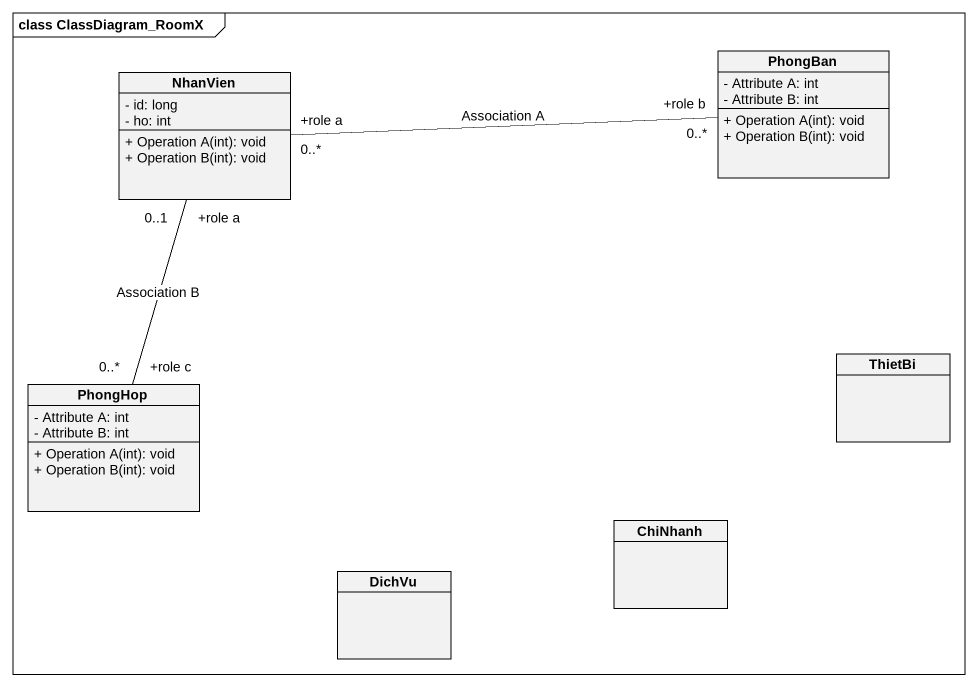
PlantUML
@startuml
mainframe class ClassDiagram_RoomX
hide circle
hide empty members
skinparam classAttributeIconSize 0
class NhanVien {
  - id: long
  - ho: int
  + Operation A(int): void
  + Operation B(int): void
}
class PhongBan {
  - Attribute A: int
  - Attribute B: int
  + Operation A(int): void
  + Operation B(int): void
}
class ThietBi
class PhongHop {
  - Attribute A: int
  - Attribute B: int
  + Operation A(int): void
  + Operation B(int): void
}
class ChiNhanh
class DichVu
NhanVien "+role a\n0..*" -right- "+role b\n0..*" PhongBan : Association A
NhanVien "+role a\n0..1" -- "+role c\n0..*" PhongHop : Association B
@enduml
